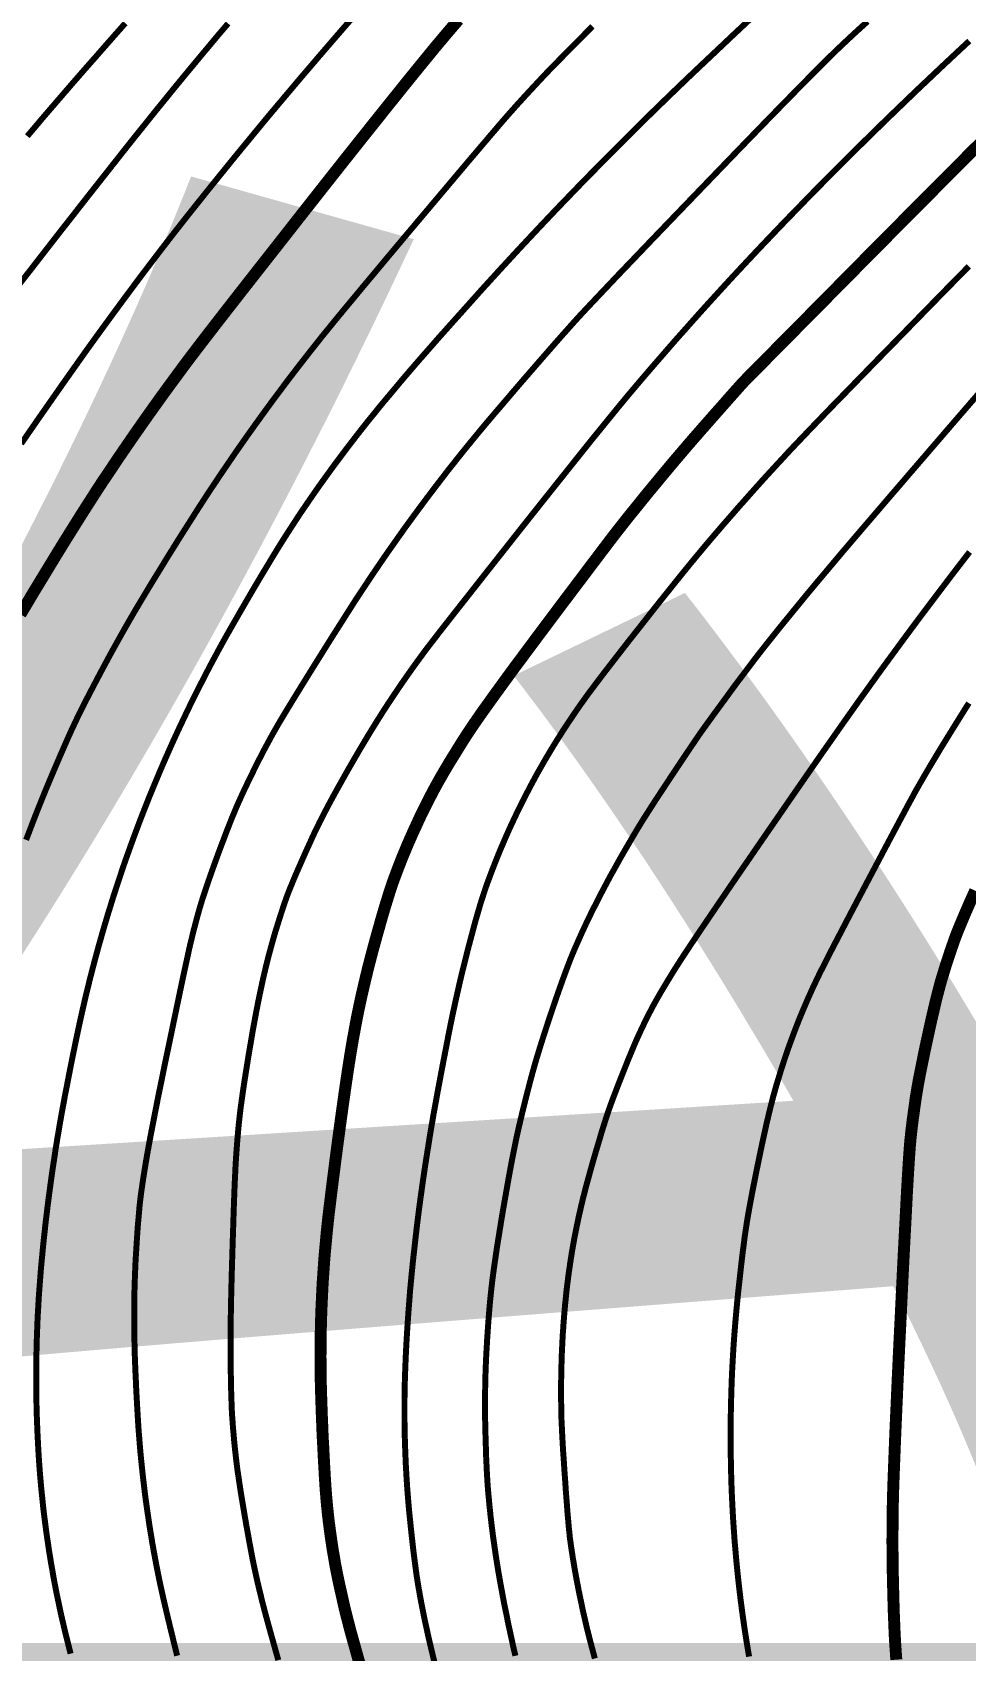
# Model space of a CAD drawing. Extents: x 36524600 to 36525730, y 2746759 to 2747713.
# Drawn here: x 36525055.5 to 36525067.22, y 2747521.36 to 2747541.7 of the extents above; entities that cross this region are included whole.
import ezdxf

# ---------------------------------------------------------------- set-up
doc = ezdxf.new("R2010")
doc.units = 0
doc.header["$LTSCALE"] = 1000
doc.header["$MEASUREMENT"] = 0
doc.layers.add('0-规划文字', color=7, linetype='Continuous')
doc.layers.add('DGX', color=251, linetype='Continuous')
doc.styles.add('黑体', font='simhei.ttf')

# ---------------------------------------------------------------- blocks, each defined once
blk = doc.blocks.new('dxt')
at = {"layer": 'DGX', "color": 253, "linetype": 'Continuous', "flags": 128}
for points, const_width in [([(36525055.438, 2747540.398), (36525055.53, 2747540.507), (36525055.633, 2747540.629), (36525055.748, 2747540.763), (36525055.874, 2747540.909), (36525056.011, 2747541.068), (36525056.16, 2747541.239), (36525056.321, 2747541.422), (36525056.492, 2747541.617), (36525056.669, 2747541.818)], 0.075), ([(36525055.336, 2747538.535), (36525055.495, 2747538.739), (36525055.671, 2747538.966), (36525055.853, 2747539.2), (36525056.028, 2747539.423), (36525056.195, 2747539.637), (36525056.355, 2747539.84), (36525056.508, 2747540.034), (36525056.653, 2747540.218), (36525056.791, 2747540.392), (36525056.923, 2747540.556), (36525057.05, 2747540.715), (36525057.179, 2747540.873), (36525057.307, 2747541.031), (36525057.437, 2747541.189), (36525057.567, 2747541.346), (36525057.697, 2747541.502), (36525057.828, 2747541.659), (36525057.96, 2747541.814)], 0.075), ([(36525059.618, 2747541.996), (36525059.356, 2747541.695), (36525059.107, 2747541.406), (36525058.872, 2747541.131), (36525058.65, 2747540.868), (36525058.441, 2747540.619), (36525058.246, 2747540.382), (36525058.061, 2747540.157), (36525057.885, 2747539.94), (36525057.717, 2747539.732), (36525057.559, 2747539.534), (36525057.408, 2747539.344), (36525057.267, 2747539.164), (36525057.134, 2747538.992), (36525057.01, 2747538.829), (36525056.89, 2747538.671), (36525056.771, 2747538.512), (36525056.653, 2747538.353), (36525056.535, 2747538.193), (36525056.418, 2747538.033), (36525056.301, 2747537.872), (36525056.185, 2747537.711), (36525056.07, 2747537.549), (36525055.955, 2747537.386), (36525055.838, 2747537.22), (36525055.721, 2747537.052), (36525055.602, 2747536.882), (36525055.482, 2747536.708), (36525055.361, 2747536.533)], 0.075), ([(36525055.352, 2747534.389), (36525055.429, 2747534.518), (36525055.512, 2747534.658), (36525055.603, 2747534.808), (36525055.701, 2747534.969), (36525055.8, 2747535.132), (36525055.895, 2747535.287), (36525055.987, 2747535.434), (36525056.074, 2747535.574), (36525056.158, 2747535.707), (36525056.238, 2747535.831), (36525056.313, 2747535.949), (36525056.385, 2747536.059), (36525056.456, 2747536.164), (36525056.526, 2747536.27), (36525056.597, 2747536.375), (36525056.669, 2747536.48), (36525056.741, 2747536.585), (36525056.813, 2747536.689), (36525056.886, 2747536.793), (36525056.959, 2747536.897), (36525057.033, 2747537.001), (36525057.107, 2747537.104), (36525057.181, 2747537.207), (36525057.256, 2747537.309), (36525057.332, 2747537.412), (36525057.407, 2747537.514), (36525057.483, 2747537.615), (36525057.56, 2747537.717), (36525057.652, 2747537.837), (36525057.773, 2747537.994), (36525057.925, 2747538.19), (36525058.106, 2747538.422), (36525058.318, 2747538.693), (36525058.56, 2747539.001), (36525058.831, 2747539.347), (36525059.132, 2747539.73), (36525059.436, 2747540.115), (36525059.715, 2747540.466), (36525059.968, 2747540.783), (36525060.196, 2747541.067), (36525060.398, 2747541.316), (36525060.575, 2747541.532), (36525060.727, 2747541.713), (36525060.854, 2747541.861)], 0.15), ([(36525062.537, 2747541.779), (36525062.411, 2747541.651), (36525062.296, 2747541.536), (36525062.194, 2747541.432), (36525062.104, 2747541.34), (36525062.026, 2747541.261), (36525061.961, 2747541.193), (36525061.908, 2747541.137), (36525061.861, 2747541.087), (36525061.815, 2747541.037), (36525061.768, 2747540.987), (36525061.722, 2747540.937), (36525061.675, 2747540.886), (36525061.629, 2747540.835), (36525061.583, 2747540.785), (36525061.538, 2747540.734), (36525061.48, 2747540.669), (36525061.399, 2747540.576), (36525061.295, 2747540.454), (36525061.168, 2747540.305), (36525061.017, 2747540.127), (36525060.843, 2747539.921), (36525060.645, 2747539.686), (36525060.424, 2747539.424), (36525060.201, 2747539.159), (36525059.999, 2747538.918), (36525059.817, 2747538.7), (36525059.655, 2747538.506), (36525059.513, 2747538.335), (36525059.391, 2747538.188), (36525059.289, 2747538.064), (36525059.208, 2747537.964), (36525059.136, 2747537.876), (36525059.066, 2747537.787), (36525058.995, 2747537.698), (36525058.925, 2747537.608), (36525058.855, 2747537.518), (36525058.786, 2747537.428), (36525058.717, 2747537.338), (36525058.649, 2747537.247), (36525058.581, 2747537.156), (36525058.513, 2747537.065), (36525058.446, 2747536.973), (36525058.379, 2747536.881), (36525058.313, 2747536.789), (36525058.247, 2747536.697), (36525058.181, 2747536.604), (36525058.116, 2747536.511), (36525058.051, 2747536.418), (36525057.987, 2747536.324), (36525057.923, 2747536.23), (36525057.859, 2747536.136), (36525057.796, 2747536.041), (36525057.733, 2747535.947), (36525057.671, 2747535.852), (36525057.609, 2747535.756), (36525057.546, 2747535.658), (36525057.481, 2747535.555), (36525057.412, 2747535.447), (36525057.341, 2747535.335), (36525057.268, 2747535.217), (36525057.191, 2747535.094), (36525057.113, 2747534.966), (36525057.031, 2747534.833), (36525056.949, 2747534.698), (36525056.87, 2747534.566), (36525056.792, 2747534.435), (36525056.717, 2747534.306), (36525056.644, 2747534.178), (36525056.574, 2747534.053), (36525056.505, 2747533.929), (36525056.439, 2747533.807), (36525056.376, 2747533.69), (36525056.318, 2747533.58), (36525056.264, 2747533.477), (36525056.214, 2747533.382), (36525056.169, 2747533.294), (36525056.128, 2747533.214), (36525056.092, 2747533.141), (36525056.06, 2747533.075), (36525056.029, 2747533.009), (36525055.994, 2747532.935), (36525055.957, 2747532.853), (36525055.917, 2747532.762), (36525055.874, 2747532.664), (36525055.828, 2747532.558), (36525055.779, 2747532.443), (36525055.727, 2747532.32), (36525055.674, 2747532.194), (36525055.622, 2747532.066), (36525055.571, 2747531.939), (36525055.521, 2747531.811), (36525055.472, 2747531.683), (36525055.423, 2747531.554)], 0.075), ([(36525064.565, 2747541.914), (36525064.306, 2747541.671), (36525064.081, 2747541.458), (36525063.888, 2747541.276), (36525063.728, 2747541.124), (36525063.602, 2747541.003), (36525063.492, 2747540.897), (36525063.382, 2747540.79), (36525063.273, 2747540.684), (36525063.164, 2747540.577), (36525063.055, 2747540.469), (36525062.947, 2747540.361), (36525062.839, 2747540.253), (36525062.731, 2747540.145), (36525062.624, 2747540.036), (36525062.517, 2747539.927), (36525062.41, 2747539.818), (36525062.304, 2747539.708), (36525062.198, 2747539.598), (36525062.092, 2747539.488), (36525061.987, 2747539.377), (36525061.882, 2747539.266), (36525061.777, 2747539.154), (36525061.673, 2747539.043), (36525061.569, 2747538.931), (36525061.465, 2747538.818), (36525061.362, 2747538.706), (36525061.259, 2747538.593), (36525061.156, 2747538.48), (36525061.054, 2747538.366), (36525060.955, 2747538.255), (36525060.862, 2747538.151), (36525060.774, 2747538.053), (36525060.692, 2747537.961), (36525060.616, 2747537.876), (36525060.546, 2747537.796), (36525060.482, 2747537.723), (36525060.423, 2747537.656), (36525060.366, 2747537.591), (36525060.308, 2747537.524), (36525060.248, 2747537.454), (36525060.185, 2747537.381), (36525060.121, 2747537.305), (36525060.056, 2747537.227), (36525059.988, 2747537.146), (36525059.918, 2747537.063), (36525059.848, 2747536.978), (36525059.779, 2747536.892), (36525059.709, 2747536.806), (36525059.641, 2747536.72), (36525059.573, 2747536.633), (36525059.506, 2747536.546), (36525059.439, 2747536.458), (36525059.373, 2747536.37), (36525059.307, 2747536.282), (36525059.242, 2747536.193), (36525059.177, 2747536.103), (36525059.113, 2747536.014), (36525059.05, 2747535.924), (36525058.987, 2747535.833), (36525058.925, 2747535.742), (36525058.863, 2747535.651), (36525058.801, 2747535.556), (36525058.736, 2747535.456), (36525058.668, 2747535.35), (36525058.598, 2747535.239), (36525058.526, 2747535.121), (36525058.452, 2747534.998), (36525058.375, 2747534.87), (36525058.295, 2747534.735), (36525058.217, 2747534.602), (36525058.144, 2747534.476), (36525058.076, 2747534.358), (36525058.013, 2747534.248), (36525057.954, 2747534.145), (36525057.901, 2747534.05), (36525057.853, 2747533.963), (36525057.81, 2747533.883), (36525057.769, 2747533.807), (36525057.729, 2747533.731), (36525057.689, 2747533.655), (36525057.65, 2747533.579), (36525057.611, 2747533.502), (36525057.572, 2747533.425), (36525057.533, 2747533.349), (36525057.495, 2747533.271), (36525057.458, 2747533.194), (36525057.421, 2747533.117), (36525057.384, 2747533.039), (36525057.347, 2747532.961), (36525057.311, 2747532.883), (36525057.275, 2747532.805), (36525057.24, 2747532.727), (36525057.205, 2747532.648), (36525057.17, 2747532.569), (36525057.136, 2747532.49), (36525057.102, 2747532.411), (36525057.069, 2747532.332), (36525057.036, 2747532.253), (36525057.003, 2747532.173), (36525056.97, 2747532.094), (36525056.939, 2747532.014), (36525056.907, 2747531.934), (36525056.876, 2747531.854), (36525056.845, 2747531.774), (36525056.815, 2747531.693), (36525056.785, 2747531.613), (36525056.755, 2747531.532), (36525056.726, 2747531.451), (36525056.697, 2747531.37), (36525056.668, 2747531.289), (36525056.64, 2747531.208), (36525056.613, 2747531.126), (36525056.586, 2747531.045), (36525056.559, 2747530.963), (36525056.532, 2747530.881), (36525056.506, 2747530.799), (36525056.481, 2747530.717), (36525056.455, 2747530.635), (36525056.431, 2747530.553), (36525056.406, 2747530.47), (36525056.382, 2747530.388), (36525056.359, 2747530.305), (36525056.335, 2747530.222), (36525056.313, 2747530.14), (36525056.29, 2747530.057), (36525056.268, 2747529.973), (36525056.247, 2747529.89), (36525056.225, 2747529.807), (36525056.205, 2747529.723), (36525056.184, 2747529.64), (36525056.164, 2747529.556), (36525056.145, 2747529.473), (36525056.126, 2747529.389), (36525056.107, 2747529.303), (36525056.087, 2747529.213), (36525056.067, 2747529.118), (36525056.046, 2747529.019), (36525056.025, 2747528.916), (36525056.003, 2747528.809), (36525055.981, 2747528.698), (36525055.958, 2747528.582), (36525055.936, 2747528.466), (36525055.914, 2747528.356), (36525055.895, 2747528.251), (36525055.876, 2747528.15), (36525055.859, 2747528.055), (36525055.843, 2747527.965), (36525055.829, 2747527.88), (36525055.815, 2747527.799), (36525055.803, 2747527.722), (36525055.79, 2747527.644), (36525055.779, 2747527.566), (36525055.767, 2747527.488), (36525055.755, 2747527.41), (36525055.744, 2747527.332), (36525055.733, 2747527.254), (36525055.723, 2747527.176), (36525055.712, 2747527.098), (36525055.702, 2747527.02), (36525055.692, 2747526.942), (36525055.683, 2747526.864), (36525055.673, 2747526.786), (36525055.664, 2747526.708), (36525055.656, 2747526.629), (36525055.647, 2747526.551), (36525055.639, 2747526.473), (36525055.631, 2747526.394), (36525055.624, 2747526.316), (36525055.616, 2747526.238), (36525055.609, 2747526.159), (36525055.603, 2747526.081), (36525055.597, 2747526.003), (36525055.591, 2747525.924), (36525055.585, 2747525.846), (36525055.58, 2747525.767), (36525055.576, 2747525.689), (36525055.571, 2747525.61), (36525055.567, 2747525.532), (36525055.564, 2747525.453), (36525055.561, 2747525.375), (36525055.558, 2747525.296), (36525055.556, 2747525.218), (36525055.554, 2747525.139), (36525055.552, 2747525.06), (36525055.551, 2747524.982), (36525055.55, 2747524.903), (36525055.55, 2747524.824), (36525055.55, 2747524.746), (36525055.55, 2747524.667), (36525055.551, 2747524.589), (36525055.553, 2747524.51), (36525055.554, 2747524.431), (36525055.556, 2747524.353), (36525055.559, 2747524.274), (36525055.562, 2747524.196), (36525055.565, 2747524.117), (36525055.569, 2747524.038), (36525055.573, 2747523.96), (36525055.577, 2747523.881), (36525055.582, 2747523.803), (36525055.587, 2747523.724), (36525055.593, 2747523.646), (36525055.599, 2747523.567), (36525055.606, 2747523.489), (36525055.613, 2747523.41), (36525055.621, 2747523.331), (36525055.629, 2747523.253), (36525055.637, 2747523.175), (36525055.646, 2747523.096), (36525055.656, 2747523.018), (36525055.666, 2747522.94), (36525055.676, 2747522.862), (36525055.687, 2747522.784), (36525055.699, 2747522.706), (36525055.71, 2747522.628), (36525055.723, 2747522.551), (36525055.735, 2747522.473), (36525055.749, 2747522.396), (36525055.762, 2747522.318), (36525055.776, 2747522.241), (36525055.791, 2747522.163), (36525055.806, 2747522.085), (36525055.823, 2747522.006), (36525055.84, 2747521.925), (36525055.857, 2747521.843), (36525055.876, 2747521.76), (36525055.896, 2747521.675), (36525055.916, 2747521.589), (36525055.938, 2747521.501), (36525055.96, 2747521.413), (36525055.982, 2747521.326)], 0.075), ([(36525065.992, 2747541.84), (36525065.818, 2747541.682), (36525065.673, 2747541.546), (36525065.556, 2747541.434), (36525065.44, 2747541.319), (36525065.297, 2747541.176), (36525065.127, 2747541.003), (36525064.93, 2747540.802), (36525064.707, 2747540.573), (36525064.457, 2747540.315), (36525064.18, 2747540.028), (36525063.877, 2747539.713), (36525063.576, 2747539.4), (36525063.306, 2747539.119), (36525063.069, 2747538.871), (36525062.863, 2747538.656), (36525062.69, 2747538.473), (36525062.548, 2747538.323), (36525062.438, 2747538.206), (36525062.359, 2747538.121), (36525062.293, 2747538.048), (36525062.22, 2747537.966), (36525062.139, 2747537.875), (36525062.051, 2747537.775), (36525061.956, 2747537.666), (36525061.854, 2747537.549), (36525061.744, 2747537.422), (36525061.626, 2747537.286), (36525061.51, 2747537.15), (36525061.401, 2747537.022), (36525061.299, 2747536.903), (36525061.206, 2747536.793), (36525061.121, 2747536.691), (36525061.043, 2747536.597), (36525060.974, 2747536.512), (36525060.912, 2747536.436), (36525060.854, 2747536.364), (36525060.797, 2747536.291), (36525060.739, 2747536.219), (36525060.683, 2747536.146), (36525060.626, 2747536.072), (36525060.57, 2747535.999), (36525060.514, 2747535.925), (36525060.458, 2747535.851), (36525060.403, 2747535.777), (36525060.348, 2747535.703), (36525060.293, 2747535.628), (36525060.239, 2747535.554), (36525060.184, 2747535.479), (36525060.131, 2747535.404), (36525060.077, 2747535.328), (36525060.024, 2747535.252), (36525059.971, 2747535.177), (36525059.918, 2747535.101), (36525059.866, 2747535.024), (36525059.814, 2747534.948), (36525059.762, 2747534.871), (36525059.711, 2747534.794), (36525059.66, 2747534.717), (36525059.609, 2747534.64), (36525059.555, 2747534.558), (36525059.496, 2747534.465), (36525059.431, 2747534.363), (36525059.36, 2747534.251), (36525059.283, 2747534.13), (36525059.2, 2747533.998), (36525059.112, 2747533.857), (36525059.017, 2747533.705), (36525058.924, 2747533.555), (36525058.84, 2747533.419), (36525058.764, 2747533.295), (36525058.697, 2747533.185), (36525058.638, 2747533.087), (36525058.588, 2747533.003), (36525058.547, 2747532.931), (36525058.514, 2747532.873), (36525058.486, 2747532.821), (36525058.458, 2747532.769), (36525058.43, 2747532.717), (36525058.402, 2747532.665), (36525058.375, 2747532.612), (36525058.348, 2747532.56), (36525058.321, 2747532.507), (36525058.295, 2747532.454), (36525058.269, 2747532.401), (36525058.243, 2747532.348), (36525058.217, 2747532.295), (36525058.192, 2747532.242), (36525058.166, 2747532.188), (36525058.141, 2747532.135), (36525058.117, 2747532.081), (36525058.092, 2747532.027), (36525058.067, 2747531.97), (36525058.04, 2747531.905), (36525058.01, 2747531.834), (36525057.979, 2747531.755), (36525057.945, 2747531.669), (36525057.91, 2747531.576), (36525057.872, 2747531.476), (36525057.832, 2747531.369), (36525057.793, 2747531.261), (36525057.757, 2747531.161), (36525057.724, 2747531.067), (36525057.694, 2747530.98), (36525057.667, 2747530.899), (36525057.643, 2747530.826), (36525057.622, 2747530.759), (36525057.604, 2747530.699), (36525057.588, 2747530.642), (36525057.572, 2747530.585), (36525057.557, 2747530.528), (36525057.542, 2747530.471), (36525057.527, 2747530.414), (36525057.513, 2747530.357), (36525057.499, 2747530.299), (36525057.485, 2747530.242), (36525057.469, 2747530.172), (36525057.449, 2747530.078), (36525057.423, 2747529.96), (36525057.392, 2747529.817), (36525057.357, 2747529.65), (36525057.317, 2747529.459), (36525057.272, 2747529.243), (36525057.222, 2747529.003), (36525057.171, 2747528.761), (36525057.126, 2747528.538), (36525057.084, 2747528.335), (36525057.048, 2747528.151), (36525057.016, 2747527.987), (36525056.988, 2747527.843), (36525056.965, 2747527.718), (36525056.946, 2747527.612), (36525056.93, 2747527.52), (36525056.916, 2747527.433), (36525056.903, 2747527.353), (36525056.891, 2747527.278), (36525056.881, 2747527.209), (36525056.872, 2747527.146), (36525056.864, 2747527.089), (36525056.858, 2747527.038), (36525056.852, 2747526.987), (36525056.846, 2747526.929), (36525056.841, 2747526.866), (36525056.835, 2747526.797), (36525056.828, 2747526.721), (36525056.822, 2747526.64), (36525056.816, 2747526.552), (36525056.81, 2747526.458), (36525056.804, 2747526.362), (36525056.798, 2747526.265), (36525056.794, 2747526.168), (36525056.79, 2747526.071), (36525056.787, 2747525.974), (36525056.784, 2747525.877), (36525056.782, 2747525.78), (36525056.781, 2747525.683), (36525056.781, 2747525.586), (36525056.781, 2747525.488), (36525056.782, 2747525.388), (36525056.783, 2747525.288), (36525056.786, 2747525.187), (36525056.788, 2747525.084), (36525056.792, 2747524.981), (36525056.796, 2747524.877), (36525056.801, 2747524.774), (36525056.805, 2747524.675), (36525056.81, 2747524.58), (36525056.815, 2747524.487), (36525056.82, 2747524.399), (36525056.825, 2747524.314), (36525056.83, 2747524.232), (36525056.835, 2747524.154), (36525056.841, 2747524.078), (36525056.847, 2747524.002), (36525056.853, 2747523.926), (36525056.86, 2747523.85), (36525056.867, 2747523.774), (36525056.875, 2747523.698), (36525056.883, 2747523.622), (36525056.891, 2747523.546), (36525056.9, 2747523.47), (36525056.909, 2747523.394), (36525056.918, 2747523.318), (36525056.928, 2747523.243), (36525056.939, 2747523.167), (36525056.95, 2747523.091), (36525056.961, 2747523.016), (36525056.972, 2747522.94), (36525056.984, 2747522.865), (36525056.997, 2747522.789), (36525057.009, 2747522.714), (36525057.022, 2747522.639), (36525057.036, 2747522.564), (36525057.05, 2747522.489), (36525057.064, 2747522.414), (36525057.079, 2747522.339), (36525057.095, 2747522.259), (36525057.114, 2747522.17), (36525057.136, 2747522.072), (36525057.16, 2747521.965), (36525057.187, 2747521.849), (36525057.217, 2747521.723), (36525057.25, 2747521.588), (36525057.285, 2747521.444), (36525057.32, 2747521.301)], 0.075), ([(36525067.27, 2747541.594), (36525067.16, 2747541.492), (36525067.05, 2747541.389), (36525066.94, 2747541.286), (36525066.831, 2747541.183), (36525066.721, 2747541.079), (36525066.612, 2747540.976), (36525066.504, 2747540.872), (36525066.395, 2747540.767), (36525066.287, 2747540.663), (36525066.179, 2747540.558), (36525066.072, 2747540.453), (36525065.964, 2747540.347), (36525065.857, 2747540.242), (36525065.75, 2747540.136), (36525065.644, 2747540.029), (36525065.538, 2747539.923), (36525065.432, 2747539.816), (36525065.326, 2747539.709), (36525065.221, 2747539.601), (36525065.116, 2747539.493), (36525065.011, 2747539.385), (36525064.907, 2747539.277), (36525064.803, 2747539.168), (36525064.699, 2747539.059), (36525064.596, 2747538.95), (36525064.493, 2747538.84), (36525064.39, 2747538.73), (36525064.288, 2747538.62), (36525064.186, 2747538.509), (36525064.085, 2747538.398), (36525063.984, 2747538.287), (36525063.883, 2747538.175), (36525063.783, 2747538.063), (36525063.683, 2747537.95), (36525063.583, 2747537.838), (36525063.484, 2747537.724), (36525063.386, 2747537.611), (36525063.287, 2747537.497), (36525063.189, 2747537.383), (36525063.092, 2747537.269), (36525062.984, 2747537.141), (36525062.856, 2747536.986), (36525062.708, 2747536.804), (36525062.539, 2747536.596), (36525062.351, 2747536.361), (36525062.142, 2747536.099), (36525061.912, 2747535.81), (36525061.662, 2747535.495), (36525061.416, 2747535.183), (36525061.198, 2747534.907), (36525061.008, 2747534.665), (36525060.845, 2747534.458), (36525060.71, 2747534.286), (36525060.603, 2747534.149), (36525060.524, 2747534.046), (36525060.472, 2747533.979), (36525060.434, 2747533.929), (36525060.397, 2747533.878), (36525060.36, 2747533.828), (36525060.323, 2747533.777), (36525060.286, 2747533.726), (36525060.25, 2747533.675), (36525060.214, 2747533.624), (36525060.178, 2747533.572), (36525060.142, 2747533.521), (36525060.107, 2747533.469), (36525060.072, 2747533.417), (36525060.037, 2747533.365), (36525060.002, 2747533.312), (36525059.967, 2747533.26), (36525059.933, 2747533.207), (36525059.899, 2747533.155), (36525059.866, 2747533.102), (36525059.832, 2747533.049), (36525059.799, 2747532.995), (36525059.766, 2747532.942), (36525059.733, 2747532.888), (36525059.701, 2747532.835), (36525059.669, 2747532.781), (36525059.637, 2747532.727), (36525059.605, 2747532.674), (36525059.576, 2747532.623), (36525059.547, 2747532.574), (36525059.52, 2747532.527), (36525059.494, 2747532.482), (36525059.469, 2747532.439), (36525059.446, 2747532.398), (36525059.424, 2747532.359), (36525059.403, 2747532.321), (36525059.382, 2747532.284), (36525059.361, 2747532.247), (36525059.34, 2747532.209), (36525059.32, 2747532.173), (36525059.3, 2747532.136), (36525059.28, 2747532.1), (36525059.26, 2747532.063), (36525059.241, 2747532.027), (36525059.221, 2747531.991), (36525059.202, 2747531.955), (36525059.183, 2747531.918), (36525059.164, 2747531.882), (36525059.145, 2747531.845), (36525059.127, 2747531.809), (36525059.108, 2747531.772), (36525059.089, 2747531.733), (36525059.068, 2747531.689), (36525059.044, 2747531.64), (36525059.019, 2747531.587), (36525058.993, 2747531.528), (36525058.964, 2747531.465), (36525058.933, 2747531.397), (36525058.901, 2747531.325), (36525058.869, 2747531.252), (36525058.839, 2747531.184), (36525058.811, 2747531.12), (36525058.786, 2747531.061), (36525058.764, 2747531.006), (36525058.743, 2747530.957), (36525058.725, 2747530.911), (36525058.709, 2747530.871), (36525058.694, 2747530.83), (36525058.678, 2747530.784), (36525058.66, 2747530.733), (36525058.642, 2747530.677), (36525058.622, 2747530.616), (36525058.601, 2747530.55), (36525058.579, 2747530.479), (36525058.555, 2747530.403), (36525058.532, 2747530.324), (36525058.509, 2747530.242), (36525058.486, 2747530.158), (36525058.463, 2747530.073), (36525058.441, 2747529.985), (36525058.42, 2747529.895), (36525058.398, 2747529.802), (36525058.378, 2747529.708), (36525058.357, 2747529.61), (36525058.336, 2747529.507), (36525058.315, 2747529.399), (36525058.294, 2747529.286), (36525058.272, 2747529.167), (36525058.251, 2747529.043), (36525058.229, 2747528.915), (36525058.207, 2747528.781), (36525058.186, 2747528.648), (36525058.166, 2747528.524), (36525058.149, 2747528.409), (36525058.134, 2747528.302), (36525058.12, 2747528.203), (36525058.109, 2747528.113), (36525058.1, 2747528.032), (36525058.092, 2747527.959), (36525058.086, 2747527.89), (36525058.08, 2747527.821), (36525058.074, 2747527.752), (36525058.069, 2747527.683), (36525058.064, 2747527.614), (36525058.059, 2747527.545), (36525058.055, 2747527.476), (36525058.051, 2747527.407), (36525058.048, 2747527.329), (36525058.043, 2747527.234), (36525058.039, 2747527.122), (36525058.034, 2747526.992), (36525058.029, 2747526.845), (36525058.024, 2747526.681), (36525058.018, 2747526.5), (36525058.012, 2747526.301), (36525058.006, 2747526.099), (36525058.001, 2747525.908), (36525057.997, 2747525.727), (36525057.994, 2747525.557), (36525057.992, 2747525.398), (36525057.991, 2747525.249), (36525057.991, 2747525.111), (36525057.992, 2747524.983), (36525057.994, 2747524.865), (36525057.996, 2747524.754), (36525057.998, 2747524.651), (36525058.001, 2747524.555), (36525058.004, 2747524.467), (36525058.007, 2747524.387), (36525058.011, 2747524.315), (36525058.016, 2747524.25), (36525058.02, 2747524.189), (36525058.025, 2747524.128), (36525058.031, 2747524.067), (36525058.036, 2747524.006), (36525058.042, 2747523.945), (36525058.048, 2747523.885), (36525058.055, 2747523.824), (36525058.062, 2747523.763), (36525058.07, 2747523.698), (36525058.079, 2747523.626), (36525058.091, 2747523.547), (36525058.104, 2747523.46), (36525058.118, 2747523.366), (36525058.135, 2747523.264), (36525058.153, 2747523.154), (36525058.173, 2747523.037), (36525058.193, 2747522.921), (36525058.213, 2747522.811), (36525058.231, 2747522.71), (36525058.249, 2747522.616), (36525058.265, 2747522.529), (36525058.281, 2747522.451), (36525058.296, 2747522.38), (36525058.31, 2747522.316), (36525058.323, 2747522.256), (36525058.337, 2747522.197), (36525058.351, 2747522.137), (36525058.366, 2747522.078), (36525058.38, 2747522.018), (36525058.395, 2747521.959), (36525058.41, 2747521.9), (36525058.426, 2747521.84), (36525058.445, 2747521.769), (36525058.471, 2747521.674), (36525058.504, 2747521.555), (36525058.544, 2747521.412), (36525058.591, 2747521.245)], 0.075), ([(36525059.616, 2747521.186), (36525059.549, 2747521.425), (36525059.495, 2747521.62), (36525059.456, 2747521.771), (36525059.429, 2747521.877), (36525059.41, 2747521.959), (36525059.393, 2747522.036), (36525059.377, 2747522.107), (36525059.362, 2747522.173), (36525059.349, 2747522.234), (36525059.337, 2747522.29), (36525059.327, 2747522.34), (36525059.318, 2747522.385), (36525059.31, 2747522.428), (36525059.302, 2747522.47), (36525059.295, 2747522.513), (36525059.288, 2747522.556), (36525059.28, 2747522.598), (36525059.273, 2747522.641), (36525059.267, 2747522.684), (36525059.26, 2747522.727), (36525059.254, 2747522.769), (36525059.248, 2747522.812), (36525059.242, 2747522.855), (36525059.236, 2747522.898), (36525059.231, 2747522.941), (36525059.225, 2747522.984), (36525059.22, 2747523.027), (36525059.215, 2747523.07), (36525059.211, 2747523.113), (36525059.206, 2747523.156), (36525059.202, 2747523.199), (36525059.198, 2747523.242), (36525059.194, 2747523.285), (36525059.191, 2747523.328), (36525059.187, 2747523.372), (36525059.184, 2747523.415), (36525059.181, 2747523.461), (36525059.178, 2747523.512), (36525059.174, 2747523.569), (36525059.171, 2747523.631), (36525059.167, 2747523.699), (36525059.163, 2747523.772), (36525059.159, 2747523.851), (36525059.155, 2747523.935), (36525059.15, 2747524.022), (36525059.146, 2747524.108), (36525059.143, 2747524.195), (36525059.139, 2747524.282), (36525059.136, 2747524.369), (36525059.133, 2747524.455), (36525059.13, 2747524.542), (36525059.128, 2747524.628), (36525059.125, 2747524.715), (36525059.124, 2747524.802), (36525059.122, 2747524.888), (36525059.122, 2747524.975), (36525059.121, 2747525.061), (36525059.122, 2747525.148), (36525059.122, 2747525.235), (36525059.124, 2747525.321), (36525059.125, 2747525.408), (36525059.127, 2747525.494), (36525059.13, 2747525.581), (36525059.133, 2747525.668), (36525059.137, 2747525.754), (36525059.141, 2747525.841), (36525059.145, 2747525.927), (36525059.15, 2747526.013), (36525059.156, 2747526.1), (36525059.162, 2747526.186), (36525059.168, 2747526.273), (36525059.175, 2747526.359), (36525059.183, 2747526.445), (36525059.191, 2747526.531), (36525059.199, 2747526.618), (36525059.208, 2747526.704), (36525059.218, 2747526.799), (36525059.231, 2747526.911), (36525059.247, 2747527.04), (36525059.265, 2747527.187), (36525059.286, 2747527.352), (36525059.309, 2747527.533), (36525059.335, 2747527.732), (36525059.364, 2747527.949), (36525059.394, 2747528.167), (36525059.423, 2747528.373), (36525059.451, 2747528.565), (36525059.478, 2747528.745), (36525059.505, 2747528.911), (36525059.531, 2747529.065), (36525059.557, 2747529.205), (36525059.581, 2747529.333), (36525059.606, 2747529.454), (36525059.632, 2747529.576), (36525059.66, 2747529.698), (36525059.689, 2747529.821), (36525059.719, 2747529.945), (36525059.751, 2747530.069), (36525059.784, 2747530.193), (36525059.818, 2747530.318), (36525059.852, 2747530.439), (36525059.883, 2747530.55), (36525059.913, 2747530.653), (36525059.941, 2747530.746), (36525059.967, 2747530.83), (36525059.99, 2747530.904), (36525060.012, 2747530.97), (36525060.031, 2747531.026), (36525060.05, 2747531.078), (36525060.069, 2747531.129), (36525060.088, 2747531.18), (36525060.108, 2747531.232), (36525060.128, 2747531.283), (36525060.148, 2747531.334), (36525060.169, 2747531.384), (36525060.19, 2747531.435), (36525060.211, 2747531.486), (36525060.233, 2747531.536), (36525060.255, 2747531.586), (36525060.277, 2747531.636), (36525060.3, 2747531.686), (36525060.323, 2747531.736), (36525060.346, 2747531.786), (36525060.369, 2747531.836), (36525060.393, 2747531.885), (36525060.417, 2747531.934), (36525060.442, 2747531.983), (36525060.466, 2747532.032), (36525060.491, 2747532.081), (36525060.516, 2747532.13), (36525060.542, 2747532.179), (36525060.568, 2747532.227), (36525060.596, 2747532.278), (36525060.628, 2747532.335), (36525060.664, 2747532.397), (36525060.704, 2747532.465), (36525060.748, 2747532.539), (36525060.797, 2747532.618), (36525060.849, 2747532.702), (36525060.905, 2747532.793), (36525060.972, 2747532.896), (36525061.055, 2747533.02), (36525061.155, 2747533.164), (36525061.273, 2747533.329), (36525061.407, 2747533.514), (36525061.557, 2747533.719), (36525061.725, 2747533.945), (36525061.909, 2747534.192), (36525062.092, 2747534.436), (36525062.256, 2747534.654), (36525062.401, 2747534.846), (36525062.526, 2747535.012), (36525062.632, 2747535.152), (36525062.718, 2747535.266), (36525062.786, 2747535.355), (36525062.834, 2747535.417), (36525062.875, 2747535.47), (36525062.921, 2747535.528), (36525062.972, 2747535.593), (36525063.028, 2747535.663), (36525063.09, 2747535.739), (36525063.156, 2747535.821), (36525063.228, 2747535.91), (36525063.305, 2747536.003), (36525063.386, 2747536.101), (36525063.469, 2747536.201), (36525063.554, 2747536.303), (36525063.642, 2747536.406), (36525063.732, 2747536.512), (36525063.825, 2747536.619), (36525063.92, 2747536.728), (36525064.018, 2747536.839), (36525064.11, 2747536.944), (36525064.192, 2747537.036), (36525064.261, 2747537.115), (36525064.319, 2747537.18), (36525064.365, 2747537.232), (36525064.4, 2747537.271), (36525064.423, 2747537.296), (36525064.434, 2747537.308), (36525064.455, 2747537.33), (36525064.508, 2747537.384), (36525064.594, 2747537.47), (36525064.711, 2747537.589), (36525064.86, 2747537.74), (36525065.041, 2747537.923), (36525065.255, 2747538.139), (36525065.5, 2747538.387), (36525065.745, 2747538.635), (36525065.958, 2747538.851), (36525066.139, 2747539.034), (36525066.288, 2747539.184), (36525066.405, 2747539.302), (36525066.49, 2747539.388), (36525066.542, 2747539.441), (36525066.563, 2747539.462), (36525066.581, 2747539.48), (36525066.625, 2747539.524), (36525066.695, 2747539.595), (36525066.793, 2747539.693), (36525066.916, 2747539.817), (36525067.066, 2747539.967), (36525067.243, 2747540.145), (36525067.446, 2747540.348)], 0.15), ([(36525067.264, 2747538.762), (36525066.99, 2747538.483), (36525066.694, 2747538.18), (36525066.4, 2747537.878), (36525066.134, 2747537.606), (36525065.898, 2747537.363), (36525065.69, 2747537.149), (36525065.511, 2747536.965), (36525065.361, 2747536.809), (36525065.24, 2747536.683), (36525065.147, 2747536.585), (36525065.069, 2747536.503), (36525064.991, 2747536.42), (36525064.914, 2747536.336), (36525064.837, 2747536.253), (36525064.76, 2747536.169), (36525064.683, 2747536.085), (36525064.607, 2747536), (36525064.531, 2747535.915), (36525064.456, 2747535.83), (36525064.38, 2747535.745), (36525064.305, 2747535.659), (36525064.231, 2747535.574), (36525064.156, 2747535.488), (36525064.082, 2747535.401), (36525064.008, 2747535.315), (36525063.935, 2747535.228), (36525063.858, 2747535.136), (36525063.775, 2747535.035), (36525063.686, 2747534.926), (36525063.589, 2747534.806), (36525063.487, 2747534.678), (36525063.377, 2747534.541), (36525063.261, 2747534.394), (36525063.139, 2747534.238), (36525063.018, 2747534.085), (36525062.908, 2747533.944), (36525062.809, 2747533.816), (36525062.721, 2747533.702), (36525062.643, 2747533.601), (36525062.576, 2747533.512), (36525062.52, 2747533.437), (36525062.474, 2747533.375), (36525062.434, 2747533.32), (36525062.394, 2747533.264), (36525062.355, 2747533.208), (36525062.316, 2747533.151), (36525062.278, 2747533.094), (36525062.239, 2747533.037), (36525062.202, 2747532.98), (36525062.164, 2747532.923), (36525062.128, 2747532.865), (36525062.091, 2747532.807), (36525062.055, 2747532.749), (36525062.019, 2747532.69), (36525061.984, 2747532.631), (36525061.949, 2747532.572), (36525061.915, 2747532.513), (36525061.881, 2747532.453), (36525061.847, 2747532.394), (36525061.814, 2747532.334), (36525061.782, 2747532.273), (36525061.749, 2747532.213), (36525061.718, 2747532.152), (36525061.686, 2747532.091), (36525061.655, 2747532.03), (36525061.625, 2747531.969), (36525061.595, 2747531.907), (36525061.565, 2747531.845), (36525061.536, 2747531.783), (36525061.507, 2747531.721), (36525061.479, 2747531.659), (36525061.451, 2747531.596), (36525061.424, 2747531.533), (36525061.397, 2747531.47), (36525061.37, 2747531.407), (36525061.344, 2747531.343), (36525061.319, 2747531.28), (36525061.294, 2747531.216), (36525061.269, 2747531.152), (36525061.245, 2747531.088), (36525061.221, 2747531.024), (36525061.198, 2747530.959), (36525061.175, 2747530.89), (36525061.15, 2747530.813), (36525061.123, 2747530.727), (36525061.096, 2747530.633), (36525061.066, 2747530.53), (36525061.036, 2747530.418), (36525061.004, 2747530.298), (36525060.97, 2747530.17), (36525060.937, 2747530.037), (36525060.904, 2747529.906), (36525060.873, 2747529.774), (36525060.843, 2747529.643), (36525060.814, 2747529.513), (36525060.786, 2747529.384), (36525060.759, 2747529.254), (36525060.733, 2747529.126), (36525060.709, 2747529), (36525060.686, 2747528.881), (36525060.664, 2747528.767), (36525060.643, 2747528.659), (36525060.624, 2747528.557), (36525060.606, 2747528.461), (36525060.589, 2747528.371), (36525060.574, 2747528.286), (36525060.559, 2747528.205), (36525060.544, 2747528.123), (36525060.53, 2747528.042), (36525060.516, 2747527.96), (36525060.502, 2747527.878), (36525060.489, 2747527.797), (36525060.476, 2747527.715), (36525060.463, 2747527.633), (36525060.45, 2747527.551), (36525060.437, 2747527.469), (36525060.425, 2747527.387), (36525060.413, 2747527.306), (36525060.401, 2747527.224), (36525060.39, 2747527.142), (36525060.378, 2747527.059), (36525060.367, 2747526.977), (36525060.356, 2747526.894), (36525060.345, 2747526.807), (36525060.334, 2747526.717), (36525060.323, 2747526.623), (36525060.312, 2747526.527), (36525060.301, 2747526.427), (36525060.289, 2747526.324), (36525060.278, 2747526.218), (36525060.267, 2747526.108), (36525060.256, 2747525.994), (36525060.245, 2747525.876), (36525060.236, 2747525.754), (36525060.226, 2747525.629), (36525060.217, 2747525.499), (36525060.208, 2747525.365), (36525060.2, 2747525.227), (36525060.193, 2747525.088), (36525060.187, 2747524.948), (36525060.182, 2747524.808), (36525060.178, 2747524.669), (36525060.176, 2747524.529), (36525060.176, 2747524.389), (36525060.176, 2747524.249), (36525060.178, 2747524.109), (36525060.182, 2747523.97), (36525060.187, 2747523.83), (36525060.193, 2747523.69), (36525060.201, 2747523.551), (36525060.21, 2747523.411), (36525060.221, 2747523.272), (36525060.233, 2747523.133), (36525060.247, 2747522.994), (36525060.261, 2747522.859), (36525060.275, 2747522.733), (36525060.288, 2747522.616), (36525060.302, 2747522.508), (36525060.315, 2747522.408), (36525060.327, 2747522.317), (36525060.34, 2747522.235), (36525060.352, 2747522.162), (36525060.364, 2747522.093), (36525060.376, 2747522.025), (36525060.389, 2747521.956), (36525060.403, 2747521.887), (36525060.416, 2747521.819), (36525060.43, 2747521.75), (36525060.445, 2747521.682), (36525060.46, 2747521.614), (36525060.477, 2747521.536), (36525060.499, 2747521.441), (36525060.526, 2747521.328), (36525060.557, 2747521.197)], 0.075), ([(36525067.405, 2747537.183), (36525067.068, 2747536.793), (36525066.73, 2747536.4), (36525066.422, 2747536.042), (36525066.145, 2747535.719), (36525065.899, 2747535.432), (36525065.683, 2747535.179), (36525065.499, 2747534.96), (36525065.345, 2747534.777), (36525065.222, 2747534.629), (36525065.118, 2747534.502), (36525065.021, 2747534.383), (36525064.93, 2747534.272), (36525064.847, 2747534.169), (36525064.771, 2747534.074), (36525064.702, 2747533.987), (36525064.64, 2747533.908), (36525064.585, 2747533.837), (36525064.534, 2747533.769), (36525064.483, 2747533.702), (36525064.432, 2747533.634), (36525064.381, 2747533.567), (36525064.33, 2747533.499), (36525064.28, 2747533.431), (36525064.23, 2747533.362), (36525064.18, 2747533.294), (36525064.132, 2747533.228), (36525064.088, 2747533.168), (36525064.048, 2747533.113), (36525064.012, 2747533.063), (36525063.98, 2747533.019), (36525063.952, 2747532.98), (36525063.928, 2747532.947), (36525063.908, 2747532.919), (36525063.886, 2747532.888), (36525063.857, 2747532.845), (36525063.821, 2747532.792), (36525063.777, 2747532.727), (36525063.726, 2747532.651), (36525063.668, 2747532.564), (36525063.602, 2747532.466), (36525063.53, 2747532.357), (36525063.456, 2747532.245), (36525063.387, 2747532.14), (36525063.323, 2747532.043), (36525063.265, 2747531.952), (36525063.211, 2747531.868), (36525063.163, 2747531.792), (36525063.12, 2747531.722), (36525063.082, 2747531.659), (36525063.047, 2747531.6), (36525063.012, 2747531.54), (36525062.977, 2747531.48), (36525062.943, 2747531.421), (36525062.908, 2747531.361), (36525062.874, 2747531.301), (36525062.84, 2747531.24), (36525062.807, 2747531.18), (36525062.773, 2747531.12), (36525062.74, 2747531.059), (36525062.708, 2747530.998), (36525062.675, 2747530.937), (36525062.644, 2747530.876), (36525062.612, 2747530.815), (36525062.581, 2747530.753), (36525062.55, 2747530.692), (36525062.519, 2747530.63), (36525062.489, 2747530.568), (36525062.459, 2747530.506), (36525062.43, 2747530.443), (36525062.401, 2747530.381), (36525062.373, 2747530.318), (36525062.345, 2747530.255), (36525062.317, 2747530.192), (36525062.289, 2747530.125), (36525062.258, 2747530.049), (36525062.226, 2747529.965), (36525062.191, 2747529.872), (36525062.154, 2747529.771), (36525062.115, 2747529.661), (36525062.074, 2747529.544), (36525062.031, 2747529.417), (36525061.988, 2747529.289), (36525061.948, 2747529.167), (36525061.91, 2747529.049), (36525061.875, 2747528.937), (36525061.842, 2747528.83), (36525061.812, 2747528.728), (36525061.785, 2747528.631), (36525061.76, 2747528.539), (36525061.737, 2747528.451), (36525061.715, 2747528.365), (36525061.693, 2747528.28), (36525061.673, 2747528.197), (36525061.653, 2747528.116), (36525061.634, 2747528.037), (36525061.616, 2747527.96), (36525061.599, 2747527.884), (36525061.581, 2747527.804), (36525061.563, 2747527.715), (36525061.543, 2747527.616), (36525061.522, 2747527.508), (36525061.5, 2747527.39), (36525061.477, 2747527.263), (36525061.453, 2747527.126), (36525061.427, 2747526.98), (36525061.402, 2747526.832), (36525061.379, 2747526.692), (36525061.358, 2747526.56), (36525061.338, 2747526.436), (36525061.321, 2747526.319), (36525061.305, 2747526.21), (36525061.291, 2747526.109), (36525061.279, 2747526.016), (36525061.268, 2747525.923), (36525061.258, 2747525.827), (36525061.248, 2747525.725), (36525061.239, 2747525.619), (36525061.23, 2747525.509), (36525061.222, 2747525.393), (36525061.214, 2747525.273), (36525061.207, 2747525.149), (36525061.2, 2747525.022), (36525061.195, 2747524.895), (36525061.191, 2747524.768), (36525061.189, 2747524.641), (36525061.188, 2747524.514), (36525061.188, 2747524.387), (36525061.189, 2747524.26), (36525061.192, 2747524.132), (36525061.195, 2747524.009), (36525061.199, 2747523.894), (36525061.202, 2747523.787), (36525061.207, 2747523.688), (36525061.211, 2747523.597), (36525061.216, 2747523.513), (36525061.221, 2747523.438), (36525061.226, 2747523.371), (36525061.232, 2747523.308), (36525061.238, 2747523.244), (36525061.244, 2747523.181), (36525061.251, 2747523.118), (36525061.257, 2747523.055), (36525061.265, 2747522.992), (36525061.272, 2747522.929), (36525061.28, 2747522.866), (36525061.288, 2747522.803), (36525061.297, 2747522.74), (36525061.306, 2747522.677), (36525061.315, 2747522.614), (36525061.324, 2747522.551), (36525061.334, 2747522.489), (36525061.344, 2747522.426), (36525061.354, 2747522.363), (36525061.365, 2747522.301), (36525061.376, 2747522.238), (36525061.387, 2747522.176), (36525061.399, 2747522.113), (36525061.41, 2747522.051), (36525061.422, 2747521.988), (36525061.434, 2747521.926), (36525061.447, 2747521.864), (36525061.46, 2747521.801), (36525061.472, 2747521.739), (36525061.485, 2747521.677), (36525061.499, 2747521.615), (36525061.512, 2747521.552), (36525061.526, 2747521.49), (36525061.539, 2747521.428), (36525061.553, 2747521.366), (36525061.569, 2747521.3)], 0.075), ([(36525062.567, 2747521.266), (36525062.546, 2747521.344), (36525062.527, 2747521.416), (36525062.509, 2747521.483), (36525062.493, 2747521.545), (36525062.479, 2747521.601), (36525062.466, 2747521.652), (36525062.456, 2747521.698), (36525062.446, 2747521.741), (36525062.436, 2747521.784), (36525062.426, 2747521.828), (36525062.416, 2747521.871), (36525062.407, 2747521.914), (36525062.398, 2747521.958), (36525062.389, 2747522.001), (36525062.38, 2747522.044), (36525062.371, 2747522.088), (36525062.362, 2747522.131), (36525062.354, 2747522.175), (36525062.345, 2747522.218), (36525062.337, 2747522.262), (36525062.329, 2747522.305), (36525062.321, 2747522.349), (36525062.313, 2747522.393), (36525062.306, 2747522.436), (36525062.299, 2747522.48), (36525062.291, 2747522.524), (36525062.285, 2747522.567), (36525062.278, 2747522.611), (36525062.271, 2747522.655), (36525062.265, 2747522.699), (36525062.259, 2747522.743), (36525062.252, 2747522.793), (36525062.246, 2747522.855), (36525062.238, 2747522.93), (36525062.231, 2747523.017), (36525062.222, 2747523.116), (36525062.214, 2747523.228), (36525062.204, 2747523.351), (36525062.195, 2747523.488), (36525062.185, 2747523.624), (36525062.177, 2747523.75), (36525062.169, 2747523.864), (36525062.163, 2747523.967), (36525062.158, 2747524.058), (36525062.154, 2747524.138), (36525062.151, 2747524.207), (36525062.148, 2747524.264), (36525062.147, 2747524.316), (36525062.146, 2747524.368), (36525062.145, 2747524.42), (36525062.144, 2747524.472), (36525062.143, 2747524.523), (36525062.143, 2747524.575), (36525062.143, 2747524.627), (36525062.143, 2747524.679), (36525062.143, 2747524.731), (36525062.144, 2747524.782), (36525062.145, 2747524.834), (36525062.146, 2747524.886), (36525062.147, 2747524.938), (36525062.149, 2747524.99), (36525062.15, 2747525.041), (36525062.152, 2747525.093), (36525062.154, 2747525.145), (36525062.157, 2747525.197), (36525062.159, 2747525.249), (36525062.162, 2747525.3), (36525062.165, 2747525.352), (36525062.169, 2747525.404), (36525062.172, 2747525.455), (36525062.176, 2747525.507), (36525062.18, 2747525.559), (36525062.184, 2747525.61), (36525062.189, 2747525.662), (36525062.193, 2747525.714), (36525062.199, 2747525.765), (36525062.204, 2747525.817), (36525062.209, 2747525.868), (36525062.215, 2747525.92), (36525062.221, 2747525.971), (36525062.228, 2747526.022), (36525062.234, 2747526.074), (36525062.241, 2747526.125), (36525062.249, 2747526.176), (36525062.256, 2747526.227), (36525062.264, 2747526.279), (36525062.272, 2747526.33), (36525062.28, 2747526.381), (36525062.289, 2747526.432), (36525062.298, 2747526.483), (36525062.307, 2747526.534), (36525062.317, 2747526.584), (36525062.327, 2747526.635), (36525062.337, 2747526.686), (36525062.348, 2747526.737), (36525062.358, 2747526.787), (36525062.369, 2747526.838), (36525062.381, 2747526.888), (36525062.392, 2747526.939), (36525062.404, 2747526.989), (36525062.416, 2747527.04), (36525062.429, 2747527.09), (36525062.442, 2747527.14), (36525062.455, 2747527.192), (36525062.47, 2747527.247), (36525062.486, 2747527.305), (36525062.503, 2747527.367), (36525062.521, 2747527.432), (36525062.54, 2747527.5), (36525062.561, 2747527.572), (36525062.583, 2747527.647), (36525062.605, 2747527.721), (36525062.626, 2747527.791), (36525062.645, 2747527.857), (36525062.664, 2747527.919), (36525062.682, 2747527.976), (36525062.699, 2747528.029), (36525062.715, 2747528.078), (36525062.73, 2747528.123), (36525062.745, 2747528.168), (36525062.763, 2747528.218), (36525062.783, 2747528.273), (36525062.806, 2747528.334), (36525062.831, 2747528.399), (36525062.858, 2747528.47), (36525062.888, 2747528.546), (36525062.92, 2747528.627), (36525062.952, 2747528.707), (36525062.982, 2747528.783), (36525063.011, 2747528.853), (36525063.038, 2747528.918), (36525063.063, 2747528.977), (36525063.086, 2747529.031), (36525063.108, 2747529.08), (36525063.128, 2747529.123), (36525063.147, 2747529.164), (36525063.166, 2747529.204), (36525063.185, 2747529.244), (36525063.205, 2747529.285), (36525063.225, 2747529.325), (36525063.245, 2747529.365), (36525063.266, 2747529.405), (36525063.286, 2747529.444), (36525063.309, 2747529.486), (36525063.335, 2747529.533), (36525063.364, 2747529.584), (36525063.396, 2747529.64), (36525063.432, 2747529.7), (36525063.471, 2747529.765), (36525063.513, 2747529.834), (36525063.558, 2747529.908), (36525063.615, 2747529.997), (36525063.689, 2747530.112), (36525063.782, 2747530.252), (36525063.894, 2747530.419), (36525064.024, 2747530.611), (36525064.172, 2747530.829), (36525064.338, 2747531.073), (36525064.523, 2747531.342), (36525064.711, 2747531.616), (36525064.887, 2747531.871), (36525065.05, 2747532.108), (36525065.201, 2747532.326), (36525065.34, 2747532.527), (36525065.467, 2747532.709), (36525065.582, 2747532.873), (36525065.684, 2747533.019), (36525065.781, 2747533.156), (36525065.877, 2747533.292), (36525065.975, 2747533.429), (36525066.072, 2747533.564), (36525066.17, 2747533.7), (36525066.269, 2747533.835), (36525066.368, 2747533.97), (36525066.467, 2747534.105), (36525066.566, 2747534.239), (36525066.666, 2747534.373), (36525066.767, 2747534.507), (36525066.868, 2747534.641), (36525066.969, 2747534.774), (36525067.07, 2747534.907), (36525067.172, 2747535.04), (36525067.274, 2747535.172)], 0.075), ([(36525064.504, 2747521.29), (36525064.48, 2747521.434), (36525064.457, 2747521.577), (36525064.436, 2747521.721), (36525064.416, 2747521.865), (36525064.397, 2747522.01), (36525064.38, 2747522.154), (36525064.364, 2747522.299), (36525064.349, 2747522.444), (36525064.336, 2747522.589), (36525064.323, 2747522.735), (36525064.313, 2747522.881), (36525064.303, 2747523.028), (36525064.295, 2747523.176), (36525064.288, 2747523.324), (36525064.282, 2747523.473), (36525064.278, 2747523.623), (36525064.275, 2747523.772), (36525064.273, 2747523.92), (36525064.273, 2747524.066), (36525064.273, 2747524.211), (36525064.275, 2747524.354), (36525064.278, 2747524.497), (36525064.282, 2747524.637), (36525064.287, 2747524.777), (36525064.293, 2747524.915), (36525064.301, 2747525.054), (36525064.309, 2747525.192), (36525064.319, 2747525.331), (36525064.33, 2747525.47), (36525064.342, 2747525.608), (36525064.355, 2747525.747), (36525064.369, 2747525.885), (36525064.384, 2747526.019), (36525064.398, 2747526.145), (36525064.411, 2747526.261), (36525064.424, 2747526.369), (36525064.437, 2747526.468), (36525064.448, 2747526.558), (36525064.46, 2747526.639), (36525064.471, 2747526.711), (36525064.482, 2747526.784), (36525064.496, 2747526.864), (36525064.512, 2747526.953), (36525064.53, 2747527.05), (36525064.55, 2747527.156), (36525064.573, 2747527.27), (36525064.597, 2747527.393), (36525064.624, 2747527.523), (36525064.651, 2747527.654), (36525064.677, 2747527.776), (36525064.702, 2747527.889), (36525064.725, 2747527.994), (36525064.748, 2747528.09), (36525064.769, 2747528.178), (36525064.789, 2747528.257), (36525064.807, 2747528.328), (36525064.826, 2747528.394), (36525064.844, 2747528.46), (36525064.864, 2747528.525), (36525064.884, 2747528.591), (36525064.904, 2747528.657), (36525064.925, 2747528.722), (36525064.946, 2747528.787), (36525064.968, 2747528.852), (36525064.99, 2747528.917), (36525065.013, 2747528.981), (36525065.037, 2747529.046), (36525065.061, 2747529.11), (36525065.085, 2747529.174), (36525065.11, 2747529.238), (36525065.135, 2747529.302), (36525065.161, 2747529.365), (36525065.188, 2747529.429), (36525065.215, 2747529.492), (36525065.242, 2747529.555), (36525065.27, 2747529.617), (36525065.298, 2747529.68), (36525065.327, 2747529.742), (36525065.357, 2747529.804), (36525065.386, 2747529.866), (36525065.422, 2747529.937), (36525065.469, 2747530.029), (36525065.526, 2747530.142), (36525065.595, 2747530.275), (36525065.675, 2747530.428), (36525065.765, 2747530.601), (36525065.867, 2747530.795), (36525065.98, 2747531.009), (36525066.093, 2747531.223), (36525066.195, 2747531.417), (36525066.288, 2747531.592), (36525066.37, 2747531.746), (36525066.442, 2747531.881), (36525066.503, 2747531.996), (36525066.555, 2747532.091), (36525066.595, 2747532.166), (36525066.634, 2747532.234), (36525066.678, 2747532.311), (36525066.727, 2747532.395), (36525066.781, 2747532.487), (36525066.841, 2747532.587), (36525066.905, 2747532.694), (36525066.976, 2747532.809), (36525067.051, 2747532.931), (36525067.127, 2747533.053), (36525067.198, 2747533.167), (36525067.265, 2747533.273)], 0.075), ([(36525067.344, 2747530.916), (36525067.273, 2747530.757), (36525067.213, 2747530.619), (36525067.164, 2747530.502), (36525067.125, 2747530.408), (36525067.097, 2747530.336), (36525067.075, 2747530.274), (36525067.054, 2747530.213), (36525067.032, 2747530.151), (36525067.012, 2747530.089), (36525066.991, 2747530.027), (36525066.971, 2747529.964), (36525066.952, 2747529.902), (36525066.933, 2747529.839), (36525066.913, 2747529.773), (36525066.893, 2747529.698), (36525066.871, 2747529.615), (36525066.848, 2747529.524), (36525066.825, 2747529.424), (36525066.8, 2747529.317), (36525066.774, 2747529.201), (36525066.747, 2747529.077), (36525066.72, 2747528.953), (36525066.696, 2747528.837), (36525066.674, 2747528.729), (36525066.654, 2747528.629), (36525066.636, 2747528.536), (36525066.621, 2747528.452), (36525066.608, 2747528.375), (36525066.597, 2747528.306), (36525066.588, 2747528.242), (36525066.579, 2747528.177), (36525066.57, 2747528.112), (36525066.561, 2747528.047), (36525066.553, 2747527.982), (36525066.545, 2747527.917), (36525066.538, 2747527.852), (36525066.531, 2747527.787), (36525066.523, 2747527.696), (36525066.513, 2747527.555), (36525066.501, 2747527.364), (36525066.487, 2747527.123), (36525066.472, 2747526.831), (36525066.454, 2747526.488), (36525066.434, 2747526.095), (36525066.413, 2747525.652), (36525066.391, 2747525.205), (36525066.372, 2747524.8), (36525066.356, 2747524.437), (36525066.342, 2747524.117), (36525066.331, 2747523.839), (36525066.322, 2747523.604), (36525066.315, 2747523.41), (36525066.311, 2747523.26), (36525066.308, 2747523.13), (36525066.307, 2747523), (36525066.306, 2747522.871), (36525066.305, 2747522.741), (36525066.306, 2747522.611), (36525066.307, 2747522.481), (36525066.309, 2747522.352), (36525066.312, 2747522.222), (36525066.315, 2747522.096), (36525066.318, 2747521.979), (36525066.321, 2747521.87), (36525066.325, 2747521.768), (36525066.329, 2747521.675), (36525066.332, 2747521.59), (36525066.336, 2747521.513), (36525066.34, 2747521.445), (36525066.345, 2747521.38), (36525066.349, 2747521.315), (36525066.354, 2747521.251)], 0.15)]:
    blk.add_lwpolyline(points, dxfattribs=dict(at, const_width=const_width))

msp = doc.modelspace()

# ---------------------------------------------------------------- block references
msp.add_blockref('dxt', (0, 0))

# ---------------------------------------------------------------- texts
at = {"layer": '0-规划文字', "color": 1, "style": '黑体'}
msp.add_text('原始坐标 勿动', height=26.2869, dxfattribs=at).set_placement((36524999.159, 2747509.738))

doc.saveas('drawing.dxf')
